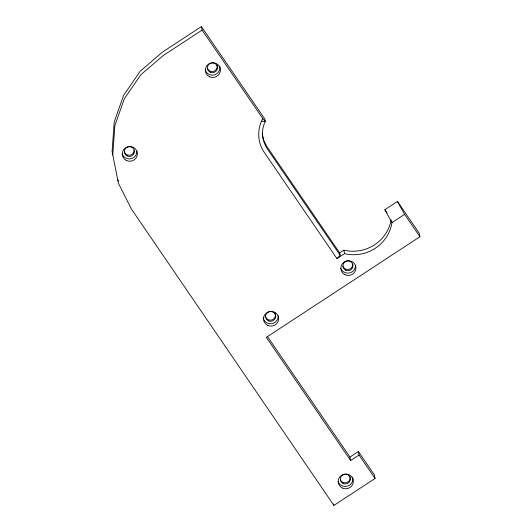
<?xml version="1.0" encoding="UTF-8"?>
<svg xmlns="http://www.w3.org/2000/svg" width="532" height="532" viewBox="0 0 532 532"><rect width="100%" height="100%" fill="white"/><g stroke="black" fill="none" stroke-linecap="round" stroke-linejoin="round"><path stroke-width="0.8" d="M112.764 154.992L114.872 125.585L124.308 98.799L140.88 74.699L163.251 55.534L202.08 30.098L201.402 26.6L162.573 52.03L140.202 71.202L123.63 95.301L114.194 122.087L112.086 151.487L118.41 183.221L131.384 209.003L333.91 505.4L375.067 478.448L374.388 474.943L358.362 451.528L349.936 457.048L350.621 460.546L359.04 455.033L358.362 451.528M202.08 30.098L262.761 118.51C257.175 128.791 257.315 141.592 263.659 151.5L336.982 258.632L344.583 253.651A38.304 37.233 -11 0 0 391.958 222.622L404.586 214.349L397.477 201.455L384.842 209.728L391.958 222.622L391.685 221.226M336.982 258.632L340.141 255.247L339.689 252.913L266.525 146.014L263.466 139.756L262.183 133.525M339.689 252.913L343.898 250.153A38.304 37.233 -11 0 0 391.153 219.856M397.477 201.455L419.236 233.249L419.914 236.747L266.306 337.355L350.621 460.546M261.731 121.269L265.322 121.416L264.87 119.082L201.402 26.6M262.761 118.51L265.322 121.416C260.853 129.908 262.003 140.335 266.978 148.348L340.141 255.247M404.586 214.349L419.914 236.747M384.842 209.728L387.136 213.086M359.04 455.033L375.067 478.448M267.503 336.596L349.936 457.048M117.732 179.716L118.47 181.193M343.898 250.153L344.583 253.651M333.644 503.997L333.91 505.4M219.776 65.981A7.581 7.368 -11 0 1 214.502 74.852A7.581 7.368 -11 0 1 205.232 70.197M136.93 151.028A7.581 7.368 -11 0 1 122.187 153.967M355.489 265.255A7.581 7.368 -11 0 1 340.746 268.201M278.176 315.895A7.581 7.368 -11 0 1 271.406 323.749A7.581 7.368 -11 0 1 263.127 317.591M274.605 312.497A5.054 4.914 -11 0 1 271.992 319.905A5.054 4.914 -11 0 1 265.348 315.609M134.184 150.037A5.054 4.914 -11 0 1 124.355 151.999M352.743 264.264A5.054 4.914 -11 0 1 342.914 266.233M216.976 65.004A5.054 4.914 -11 0 1 213.791 71.261A5.054 4.914 -11 0 1 207.4 68.222M349.883 476.3A5.054 4.914 -11 0 1 346.691 482.557A5.054 4.914 -11 0 1 340.3 479.525M352.703 477.277A7.601 7.388 -11 0 1 347.416 486.168A7.601 7.388 -11 0 1 338.113 481.5M126.443 160.524A7.581 7.368 -11 0 0 137.382 153.362A7.581 7.368 -11 0 0 125.645 147.776A7.581 7.368 -11 0 0 126.443 160.524M209.488 76.754A7.581 7.368 -11 0 0 220.428 69.586A7.581 7.368 -11 0 0 208.684 64.006A7.581 7.368 -11 0 0 209.488 76.754M267.689 325.391A7.581 7.368 -11 0 0 278.635 318.229A7.581 7.368 -11 0 0 266.891 312.65A7.581 7.368 -11 0 0 267.689 325.391M345.002 274.758A7.581 7.368 -11 0 0 355.941 267.589A7.581 7.368 -11 0 0 344.204 262.01A7.581 7.368 -11 0 0 345.002 274.758M268.367 320.849A5.054 4.914 -11 0 0 275.656 316.068A5.054 4.914 -11 0 0 267.829 312.351A5.054 4.914 -11 0 0 268.367 320.849M127.115 155.982A5.054 4.914 -11 0 0 134.41 151.201A5.054 4.914 -11 0 0 126.583 147.484A5.054 4.914 -11 0 0 127.115 155.982M345.674 270.209A5.054 4.914 -11 0 0 352.969 265.435A5.054 4.914 -11 0 0 345.142 261.711A5.054 4.914 -11 0 0 345.674 270.209M210.16 72.206A5.054 4.914 -11 0 0 217.455 67.431A5.054 4.914 -11 0 0 209.628 63.707A5.054 4.914 -11 0 0 210.16 72.206M343.067 483.502A5.054 4.914 -11 0 0 350.362 478.727A5.054 4.914 -11 0 0 342.535 475.01A5.054 4.914 -11 0 0 343.067 483.502M342.382 488.07A7.601 7.388 -11 0 0 353.354 480.881A7.601 7.388 -11 0 0 341.577 475.289A7.601 7.388 -11 0 0 342.382 488.07"/></g></svg>
